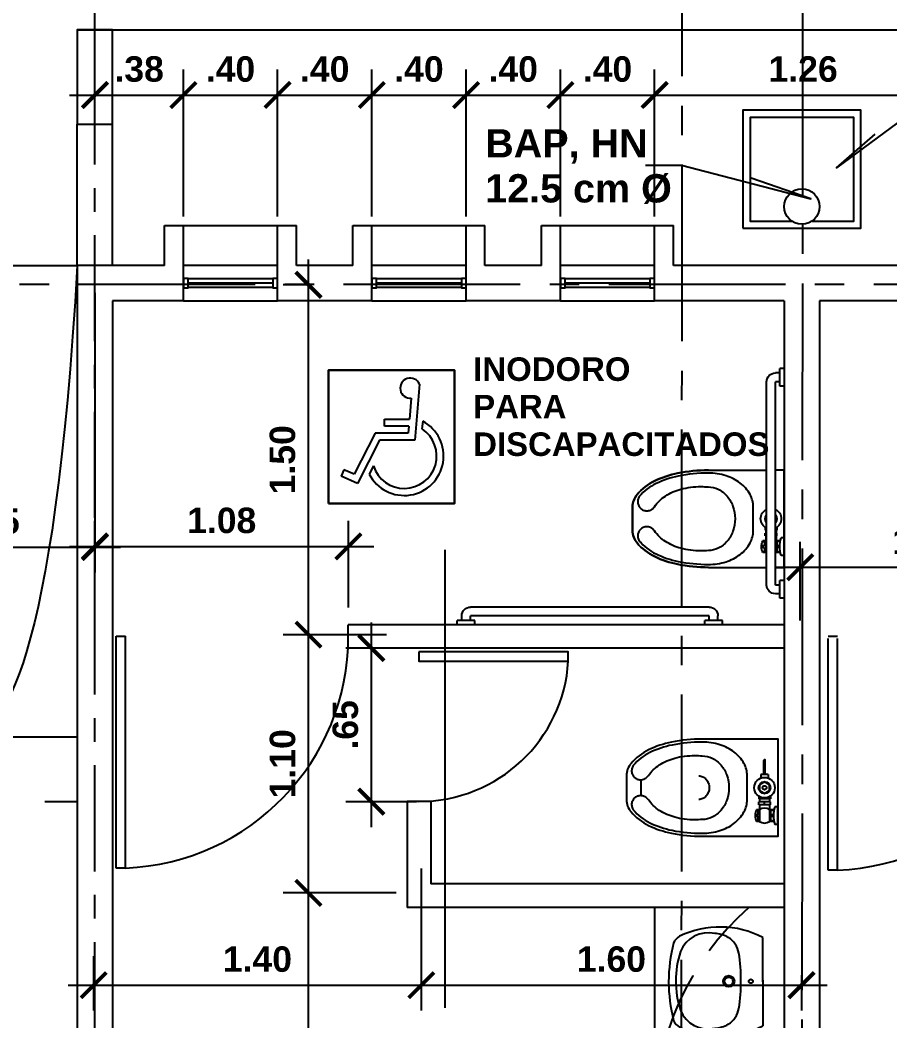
# Model space of a CAD drawing. Extents: x 504.5 to 598.6, y 648.3 to 688.4.
# Drawn here: x 516.429 to 520.121, y 677.953 to 682.202 of the extents above; entities that cross this region are included whole.
import ezdxf

# ---------------------------------------------------------------- set-up
doc = ezdxf.new("R2010")
doc.units = 0
doc.header["$MEASUREMENT"] = 0
doc.linetypes.add('CENTER2', pattern=[1.125, 0.75, -0.125, 0.125, -0.125])
doc.linetypes.add('HIDDEN', pattern=[0.375, 0.25, -0.125])
doc.layers.get('0').update_dxf_attribs({"linetype": 'CONTINUOUS'})
doc.layers.get('DEFPOINTS').update_dxf_attribs({"linetype": 'CONTINUOUS'})
for name, color, linetype in [('2', 1, 'CONTINUOUS'), ('6', 7, 'CONTINUOUS'), ('EJES', 6, 'CENTER2'), ('M-sanitarios', 1, 'CONTINUOUS'), ('METAL', 1, 'CONTINUOUS'), ('MUEBLES', 1, 'CONTINUOUS'), ('paredbaños', 5, 'CONTINUOUS'), ('paredes', 2, 'CONTINUOUS'), ('PROYECCIONES', 6, 'HIDDEN'), ('PUERTAS', 1, 'CONTINUOUS'), ('talud', 5, 'CONTINUOUS'), ('texturas', 6, 'CONTINUOUS'), ('ventanas', 1, 'CONTINUOUS')]:
    doc.layers.add(name, color=color, linetype=linetype)
doc.styles.add('ALR4', font='sanssb__.ttf')
doc.dimstyles.new('1-50', dxfattribs={"dimscale": 0.6, "dimtxt": 0.18, "dimasz": 0.18, "dimexe": 0.18, "dimexo": 0.0625, "dimgap": 0.09, "dimtad": 1, "dimzin": 4, "dimdsep": 46, "dimtxsty": 'Standard', "dimblk1": 'ARCHTICK', "dimblk2": 'ARCHTICK', "dimsah": 1, "dimcen": 0.09, "dimdle": 0.18, "dimclrd": 6, "dimclre": 6, "dimclrt": 1, "dimadec": 0, "dimazin": 0, "dimtfac": 1, "dimtofl": 0, "dimtmove": 0, "dimatfit": 3, "dimldrblk": 'ARCHTICK', "dimfxl": 1, "dimtolj": 1, "dimtzin": 4, "dimarcsym": 0})

# ---------------------------------------------------------------- blocks, each defined once
blk = doc.blocks.new('WC-F1-P')
blk.add_line((-1.35, -23.32), (1.35, -23.32))
for points in [[(-8.25, -12.88, 0.049648), (-7.73, -18.09, 0.06346), (-6.42, -21.98, 0.103485), (-4.1, -24.97, 0.178458), (-2, -25.75), (2, -25.75, 0.178458), (4.1, -24.97, 0.103485), (6.42, -21.98, 0.06346), (7.73, -18.09, 0.049648), (8.25, -12.88), (8.25, 0), (-8.25, 0)], [(3.78, -24.59, 0.103485), (5.97, -21.76, 0.06346), (7.24, -17.99, 0.049648), (7.75, -12.88, 0.075858), (7.29, -9.87, 0.086069), (6.07, -7.49, 0.105985), (4.11, -5.79, 0.126201), (2, -5.25), (-2, -5.25, 0.126201), (-4.11, -5.79, 0.105985), (-6.07, -7.49, 0.086069), (-7.29, -9.87, 0.075858), (-7.75, -12.88, 0.049648), (-7.24, -17.99, 0.06346), (-5.97, -21.76, 0.103485), (-3.78, -24.59, 0.097511), (-3.21, -24.83, 0.09808), (-2.6, -24.84, 0.098895), (-2.04, -24.61, 0.099479), (-1.61, -24.18, 0.099479), (-1.38, -23.62, 0.098895), (-1.38, -23.01, 0.09808), (-1.62, -22.45, 0.097511), (-2.05, -22.02, -0.102445), (-3.86, -20.17, -0.077884), (-5.02, -17.55, -0.065096), (-5.46, -14.15, -0.024284), (-5.4, -12.88, -0.115331), (-5.01, -11.19, -0.103946), (-3.82, -9.68, -0.091071), (-2.11, -8.71, -0.083675), (0, -8.35, -0.083675), (2.11, -8.71, -0.091071), (3.82, -9.68, -0.103946), (5.01, -11.19, -0.115331), (5.4, -12.88, -0.024284), (5.46, -14.15, -0.065096), (5.02, -17.55, -0.077884), (3.86, -20.17, -0.102445), (2.05, -22.02, 0.097511), (1.62, -22.45, 0.09808), (1.38, -23.01, 0.098895), (1.38, -23.62, 0.099479), (1.61, -24.18, 0.099479), (2.04, -24.61, 0.098895), (2.6, -24.84, 0.09808), (3.21, -24.83, 0.097511)]]:
    blk.add_lwpolyline(points, format="xyb", close=True)
blk.add_lwpolyline([(-2, -13.44, -0.111064), (-1.85, -12.78, -0.102841), (-1.41, -12.2, -0.093011), (-0.78, -11.83, -0.087082), (0, -11.69, -0.087082), (0.78, -11.83, -0.093011), (1.41, -12.2, -0.102841), (1.85, -12.78, -0.111064), (2, -13.44, -0.111064)], format="xyb")
blk.add_circle((0, -2.3), 1)
blk = doc.blocks.new('FVALV1-P')
for p, q in [((6.25, 2.25), (3.25, 2.25)), ((3.25, 2.25), (3.25, 1.75)), ((6.25, 2.25), (6.25, 1.75)), ((-2.38, 0.12), (-4.62, 0.12)), ((-2.26, 0.62), (-2.26, -0.62)), ((-2.26, 0.62), (-1.64, 0.62)), ((1.44, 0.99), (1.92, 0.99)), ((1.92, 0.99), (1.92, -0.99)), ((1.92, 0.87), (2.42, 0.87)), ((2.92, 0.99), (2.42, 0.99)), ((2.42, 0.99), (2.42, -0.99)), ((2.92, 0), (2.42, 0)), ((2.92, 0.99), (2.92, -0.99)), ((2.92, 0.87), (5.75, 0.87)), ((3.75, 1.61), (3.75, 0.87)), ((3.88, 1.58), (3.88, 1.12)), ((4, 0.99), (4.5, 0.99)), ((4.62, 1.5), (4.62, 1.12)), ((4.88, 1.5), (4.88, 1.12)), ((5, 0.99), (5.5, 0.99)), ((5.62, 1.58), (5.62, 1.12)), ((5.75, 1.61), (5.75, 0.87)), ((-2.38, -0.13), (-4.62, -0.13)), ((-2.26, -0.62), (-1.64, -0.62)), ((1.44, -0.99), (1.92, -0.99)), ((1.92, -0.87), (2.42, -0.87)), ((2.92, -0.99), (2.42, -0.99)), ((2.92, -0.87), (5.75, -0.87)), ((3.75, -0.87), (3.75, -1.37)), ((3.88, -1.24), (3.88, -1.43)), ((4, -1.12), (4.5, -1.12)), ((4.62, -1.24), (4.62, -1.61)), ((4.88, -1.24), (4.88, -1.61)), ((5, -1.12), (5.5, -1.12)), ((5.62, -1.24), (5.62, -1.43)), ((5.75, -0.87), (5.75, -1.37))]:
    blk.add_line(p, q)
blk.add_lwpolyline([(1, 0), (0.5, 0.87), (-0.5, 0.87), (-1, 0), (-0.5, -0.87), (0.5, -0.87)], close=True)
for radius in [1.75, 1, 0.342]:
    blk.add_circle((0, 0), radius)
for centre, radius, start, end in [((4.75, 6.13), 4.63, 251.0754, 288.9246), ((-4.62, 0), 0.125, 90, 270), ((-2.38, 0.25), 0.125, 270, 360), ((5.12, 0), 1.63, 147.7958, 212.2042), ((4, 1.12), 0.125, 180, 270), ((4.5, 1.12), 0.125, 270, 360), ((5, 1.12), 0.125, 180, 270), ((5.5, 1.12), 0.125, 270, 360), ((4.38, 0), 1.62, 327.7952, 32.2048), ((-2.38, -0.25), 0.125, 0, 90), ((4.75, 0.51), 2.12, 241.9275, 298.0725), ((4, -1.24), 0.125, 90, 180), ((4.5, -1.24), 0.125, 0, 90), ((5, -1.24), 0.125, 90, 180), ((5.5, -1.24), 0.125, 0, 90)]:
    blk.add_arc(centre, radius, start, end)
blk = doc.blocks.new('fluxometro')
at = {"xscale": 0.02499999999997726, "yscale": 0.02499999999997726, "zscale": 0.02499999999997726, "rotation": 180}
for name, p in [('WC-F1-P', (0, 0)), ('FVALV1-P', (0, 0.0576))]:
    blk.add_blockref(name, p, dxfattribs=at)
blk = doc.blocks.new('inod-minusv.')
at = {"layer": 'M-sanitarios'}
for p, q in [((0.0937, 1.3687), (0.075, 1.3687)), ((0.0937, 1.3125), (0.0937, 1.3875)), ((0.1125, 1.3875), (0.0937, 1.3875)), ((0.0375, 0.3187), (0.0375, 1.3312)), ((0.0937, 1.3312), (0.075, 1.3312)), ((0.075, 0.3187), (0.075, 1.3312)), ((0.1125, 1.3125), (0.0937, 1.3125)), ((0.0937, 0.3187), (0.075, 0.3187)), ((0.1125, 0.3375), (0.0937, 0.3375)), ((0.0937, 0.2625), (0.0937, 0.3375)), ((0.0937, 0.2812), (0.075, 0.2812)), ((0.1125, 0.2625), (0.0937, 0.2625)), ((-0.2438, 0.0779), (-0.2438, 0.0904)), ((-0.2406, 0.0873), (-0.2406, 0.0919)), ((-0.2219, 0.0873), (-0.2219, 0.0966)), ((-0.2156, 0.0873), (-0.2156, 0.0966)), ((-0.1969, 0.0873), (-0.1969, 0.0919)), ((-0.1938, 0.0779), (-0.1938, 0.0904)), ((-0.0563, 0.075), (-0.9188, 0.075)), ((-0.3014, 0.081), (-0.2895, 0.081)), ((-0.2895, 0.075), (-0.2895, 0.081)), ((-0.2895, 0.0779), (-0.277, 0.0779)), ((-0.2645, 0.081), (-0.277, 0.081)), ((-0.277, 0.075), (-0.277, 0.081)), ((-0.2645, 0.075), (-0.2645, 0.081)), ((-0.2645, 0.0779), (-0.1938, 0.0779)), ((-0.2375, 0.0842), (-0.225, 0.0842)), ((-0.2125, 0.0842), (-0.2, 0.0842)), ((-0.9, 0.0187), (-0.975, 0.0187)), ((-0.975, 0), (-0.975, 0.0187)), ((-0.9563, 0.0187), (-0.9563, 0.0375)), ((-0.9188, 0.0187), (-0.9188, 0.0375)), ((-0.0563, 0.0375), (-0.9188, 0.0375)), ((-0.9, 0), (-0.9, 0.0187)), ((-0.3014, 0.0315), (-0.2895, 0.0315)), ((-0.2895, 0.0315), (-0.2895, 0.0375)), ((-0.2895, 0.0346), (-0.277, 0.0346)), ((-0.277, 0.0315), (-0.277, 0.0375)), ((-0.2645, 0.0315), (-0.277, 0.0315)), ((-0.2645, 0.0315), (-0.2645, 0.0375)), ((-0.2645, 0.0346), (-0.1938, 0.0346)), ((-0.2563, 0), (-0.2563, 0.0125)), ((-0.2438, 0.016), (-0.2438, 0.0346)), ((-0.2406, 0.0167), (-0.2406, 0.0283)), ((-0.2375, 0.0315), (-0.225, 0.0315)), ((-0.2219, 0.0187), (-0.2219, 0.0283)), ((-0.2156, 0.0187), (-0.2156, 0.0283)), ((-0.2125, 0.0315), (-0.2, 0.0315)), ((-0.1969, 0.0167), (-0.1969, 0.0283)), ((-0.1938, 0.016), (-0.1938, 0.0346)), ((-0.1813, 0), (-0.1813, 0.0125)), ((-0.075, 0), (-0.075, 0.0187)), ((0, 0.0187), (-0.075, 0.0187)), ((-0.0563, 0.0187), (-0.0563, 0.0375)), ((-0.0188, 0.0187), (-0.0188, 0.0375)), ((0, 0), (0, 0.0187)), ((-0.1813, 0), (-0.2563, 0))]:
    blk.add_line(p, q, dxfattribs=at)
for points in [[(-0.1313, 0.3219, 0.049648), (-0.1442, 0.4522, 0.06346), (-0.177, 0.5495, 0.103485), (-0.2349, 0.6244, 0.178458), (-0.2875, 0.6437), (-0.3875, 0.6437, 0.178458), (-0.4401, 0.6244, 0.103485), (-0.498, 0.5495, 0.06346), (-0.5308, 0.4522, 0.049648), (-0.5438, 0.3219), (-0.5438, 0.075)], [(-0.5438, 0.3219, -0.049648), (-0.5308, 0.4522, -0.06346), (-0.498, 0.5495, -0.103485), (-0.4401, 0.6244, -0.178458), (-0.3875, 0.6437), (-0.2875, 0.6437, -0.178458), (-0.2349, 0.6244, -0.103485), (-0.177, 0.5495, -0.06346), (-0.1442, 0.4522, -0.049648), (-0.1313, 0.3219), (-0.1313, 0.075)], [(-0.1313, 0.0375), (-0.1313, 0), (-0.5438, 0), (-0.5438, 0.0375, -0.049648)]]:
    blk.add_lwpolyline(points, format="xyb", dxfattribs=at)
blk.add_lwpolyline([(-0.243, 0.6149, -0.103485), (-0.1883, 0.544, -0.06346), (-0.1565, 0.4498, -0.049648), (-0.1438, 0.3219, -0.075858), (-0.1552, 0.2468, -0.086069), (-0.1859, 0.1871, -0.105985), (-0.2347, 0.1449, -0.126201), (-0.2875, 0.1313), (-0.3875, 0.1313, -0.126201), (-0.4403, 0.1449, -0.105985), (-0.4891, 0.1871, -0.086069), (-0.5198, 0.2468, -0.075858), (-0.5313, 0.3219, -0.049648), (-0.5185, 0.4498, -0.06346), (-0.4867, 0.544, -0.103485), (-0.432, 0.6149, -0.097511), (-0.4178, 0.6208, -0.09808), (-0.4026, 0.6209, -0.098895), (-0.3885, 0.6152, -0.099479), (-0.3778, 0.6045, -0.099479), (-0.372, 0.5906, -0.098895), (-0.372, 0.5754, -0.09808), (-0.3779, 0.5613, -0.097511), (-0.3887, 0.5505, 0.102445), (-0.4341, 0.5042, 0.077884), (-0.463, 0.4387, 0.065096), (-0.4741, 0.3539, 0.024284), (-0.4725, 0.3219, 0.115331), (-0.4626, 0.2796, 0.103946), (-0.433, 0.2419, 0.091071), (-0.3902, 0.2177, 0.083675), (-0.3375, 0.2088, 0.083675), (-0.2848, 0.2177, 0.091071), (-0.242, 0.2419, 0.103946), (-0.2124, 0.2796, 0.115331), (-0.2025, 0.3219, 0.024284), (-0.2009, 0.3539, 0.065096), (-0.212, 0.4387, 0.077884), (-0.2409, 0.5042, 0.102445), (-0.2863, 0.5505, -0.097511), (-0.2971, 0.5613, -0.09808), (-0.303, 0.5754, -0.098895), (-0.303, 0.5906, -0.099479), (-0.2972, 0.6045, -0.099479), (-0.2865, 0.6152, -0.098895), (-0.2724, 0.6209, -0.09808), (-0.2572, 0.6208, -0.097511)], format="xyb", close=True, dxfattribs=at)
for points in [[(-0.3517, 0.075), (-0.35, 0.0779), (-0.325, 0.0779), (-0.3233, 0.075)], [(-0.3233, 0.0375), (-0.325, 0.0346), (-0.35, 0.0346), (-0.3517, 0.0375)]]:
    blk.add_lwpolyline(points, dxfattribs=at)
for centre, radius, start, end in [((0.075, 1.3312), 0.0375, 90, 180), ((0.075, 0.3187), 0.0375, 180, 270), ((-0.3375, 0.0562), 0.0437, 25.3769, 154.6231), ((-0.2188, 0.0435), 0.0531, 61.9275, 118.0725), ((-0.2375, 0.0873), 0.00312, 180, 270), ((-0.225, 0.0873), 0.00312, 270, 0), ((-0.2125, 0.0873), 0.00312, 180, 270), ((-0.2, 0.0873), 0.00313, 270, 360), ((-0.9188, 0.0375), 0.0375, 90, 180), ((-0.3375, 0.0562), 0.025, 48.5904, 131.4096), ((-0.2094, 0.0562), 0.0406, 147.7958, 152.5136), ((-0.2281, 0.0562), 0.0406, 27.4869, 32.2048), ((-0.0563, 0.0375), 0.0375, 0, 90), ((-0.3375, 0.0562), 0.0438, 205.3769, 334.6231), ((-0.3375, 0.0562), 0.025, 228.5904, 311.4096), ((-0.2188, -0.0969), 0.1156, 71.0754, 108.9246), ((-0.2094, 0.0562), 0.0406, 207.4864, 212.2042), ((-0.2375, 0.0283), 0.00313, 90, 180), ((-0.225, 0.0283), 0.00313, 0, 90), ((-0.2125, 0.0283), 0.00312, 90, 180), ((-0.2, 0.0283), 0.00312, 360, 90), ((-0.2281, 0.0562), 0.0406, 327.7952, 332.5131)]:
    blk.add_arc(centre, radius, start, end, dxfattribs=at)
blk = doc.blocks.new('LAVATORIO_11')
at = {"color": 0, "linetype": 'ByBlock'}
for p, q in [((0.0104, 0), (-0.2699, 0.0002)), ((0, 0), (0.2907, 0.0003))]:
    blk.add_line(p, q, dxfattribs=at)
for centre, radius in [((0.0077, -0.0766), 0.0128), ((0.0076, -0.2166), 0.0358), ((0.0076, -0.2166), 0.0267)]:
    blk.add_circle(centre, radius, dxfattribs=at)
for centre, radius, start, end in [((0.2566, -0.2716), 0.5925, 152.69541, 205.55832), ((-0.2358, -0.2716), 0.5925, 334.44168, 27.3056), ((-0.1464, -0.2968), 0.1461, 99.46756, 147.81044), ((-0.0228, -0.9918), 0.8521, 87.95286, 99.98316), ((0.0332, -0.9918), 0.8521, 80.01684, 92.04714), ((0.1569, -0.2968), 0.1461, 32.18956, 80.53244), ((-0.0543, -0.3293), 0.2423, 152.90997, 174.33419), ((0.0648, -0.3293), 0.2423, 5.66581, 27.09003), ((-0.1083, -0.345), 0.1914, 168.04129, 247.66527), ((0.1187, -0.345), 0.1914, 292.33473, 11.95871), ((-0.2063, -0.4896), 0.0809, 207.71381, 249.54053), ((0.0104, 0.3673), 0.9643, 255.28146, 284.71854), ((0.0052, 0.037), 0.5892, 251.57783, 288.42217), ((0.2272, -0.4896), 0.0809, 290.45947, 332.28619)]:
    blk.add_arc(centre, radius, start, end, dxfattribs=at)
blk = doc.blocks.new('_ARCHTICK')
at = {"color": 0, "linetype": 'ByBlock', "const_width": 0.15}
blk.add_lwpolyline([(-0.5, -0.5), (0.5, 0.5)], dxfattribs=at)
blk = doc.blocks.new('*D76')
at = {"color": 6, "linetype": 'ByBlock', "transparency": 16777216}
for p, q in [((516.7472, 682.1974), (516.7472, 682.8163)), ((519.7513, 682.1974), (519.7513, 682.8163)), ((516.6392, 682.7083), (519.8593, 682.7083))]:
    blk.add_line(p, q, dxfattribs=at)
at = {"layer": 'DEFPOINTS', "color": 0, "linetype": 'ByBlock', "transparency": 16777216}
for p in [(519.7513, 682.7083), (516.7472, 682.1599), (519.7513, 682.1599)]:
    blk.add_point(p, dxfattribs=at)
at = {"color": 6, "linetype": 'ByBlock', "transparency": 16777216, "xscale": 0.108, "yscale": 0.108, "zscale": 0.108, "rotation": 180}
blk.add_blockref('_ARCHTICK', (516.7472, 682.7083), dxfattribs=at)
at = {"color": 6, "linetype": 'ByBlock', "transparency": 16777216, "xscale": 0.108, "yscale": 0.108, "zscale": 0.108}
blk.add_blockref('_ARCHTICK', (519.7513, 682.7083), dxfattribs=at)
at = {"color": 1, "linetype": 'ByBlock', "transparency": 16777216, "insert": (518.2493, 682.8181), "char_height": 0.108, "attachment_point": 5, "style": 'ALR4'}
blk.add_mtext('\\A1;3.00', dxfattribs=at)
blk = doc.blocks.new('*D77')
at = {"color": 6, "linetype": 'ByBlock', "transparency": 16777216}
for p, q in [((522.7577, 682.1974), (522.7577, 682.8163)), ((519.6433, 682.7083), (522.8657, 682.7083))]:
    blk.add_line(p, q, dxfattribs=at)
at = {"layer": 'DEFPOINTS', "color": 0, "linetype": 'ByBlock', "transparency": 16777216}
for p in [(522.7577, 682.7083), (519.7513, 682.1599), (522.7577, 682.1599)]:
    blk.add_point(p, dxfattribs=at)
at = {"color": 6, "linetype": 'ByBlock', "transparency": 16777216, "xscale": 0.108, "yscale": 0.108, "zscale": 0.108, "rotation": 180}
blk.add_blockref('_ARCHTICK', (519.7513, 682.7083), dxfattribs=at)
at = {"color": 6, "linetype": 'ByBlock', "transparency": 16777216, "xscale": 0.108, "yscale": 0.108, "zscale": 0.108}
blk.add_blockref('_ARCHTICK', (522.7577, 682.7083), dxfattribs=at)
at = {"color": 1, "linetype": 'ByBlock', "transparency": 16777216, "insert": (521.2545, 682.8181), "char_height": 0.108, "attachment_point": 5, "style": 'ALR4'}
blk.add_mtext('\\A1;3.00', dxfattribs=at)
blk = doc.blocks.new('*D78')
at = {"color": 6, "linetype": 'ByBlock', "transparency": 16777216}
for p, q in [((516.7472, 681.7974), (516.7472, 681.9915)), ((517.1222, 681.3674), (517.1222, 681.9915)), ((516.6392, 681.8835), (517.2302, 681.8835))]:
    blk.add_line(p, q, dxfattribs=at)
at = {"layer": 'DEFPOINTS', "color": 0, "linetype": 'ByBlock', "transparency": 16777216}
for p in [(517.1222, 681.8835), (516.7472, 681.7599), (517.1222, 681.3299)]:
    blk.add_point(p, dxfattribs=at)
at = {"color": 6, "linetype": 'ByBlock', "transparency": 16777216, "xscale": 0.108, "yscale": 0.108, "zscale": 0.108, "rotation": 180}
blk.add_blockref('_ARCHTICK', (516.7472, 681.8835), dxfattribs=at)
at = {"color": 6, "linetype": 'ByBlock', "transparency": 16777216, "xscale": 0.108, "yscale": 0.108, "zscale": 0.108}
blk.add_blockref('_ARCHTICK', (517.1222, 681.8835), dxfattribs=at)
at = {"color": 1, "linetype": 'ByBlock', "transparency": 16777216, "insert": (516.9347, 681.9933), "char_height": 0.108, "attachment_point": 5, "style": 'ALR4'}
blk.add_mtext('\\A1;.38', dxfattribs=at)
blk = doc.blocks.new('*D79')
at = {"color": 6, "linetype": 'ByBlock', "transparency": 16777216}
for p, q in [((517.5222, 681.3674), (517.5222, 681.9915)), ((517.0142, 681.8835), (517.6302, 681.8835))]:
    blk.add_line(p, q, dxfattribs=at)
at = {"layer": 'DEFPOINTS', "color": 0, "linetype": 'ByBlock', "transparency": 16777216}
for p in [(517.5222, 681.8835), (517.1222, 681.3299), (517.5222, 681.3299)]:
    blk.add_point(p, dxfattribs=at)
at = {"color": 6, "linetype": 'ByBlock', "transparency": 16777216, "xscale": 0.108, "yscale": 0.108, "zscale": 0.108, "rotation": 180}
blk.add_blockref('_ARCHTICK', (517.1222, 681.8835), dxfattribs=at)
at = {"color": 6, "linetype": 'ByBlock', "transparency": 16777216, "xscale": 0.108, "yscale": 0.108, "zscale": 0.108}
blk.add_blockref('_ARCHTICK', (517.5222, 681.8835), dxfattribs=at)
at = {"color": 1, "linetype": 'ByBlock', "transparency": 16777216, "insert": (517.3222, 681.9932), "char_height": 0.108, "attachment_point": 5, "style": 'ALR4'}
blk.add_mtext('\\A1;.40', dxfattribs=at)
blk = doc.blocks.new('*D80')
at = {"color": 6, "linetype": 'ByBlock', "transparency": 16777216}
for p, q in [((517.9222, 681.3674), (517.9222, 681.9915)), ((517.4142, 681.8835), (518.0302, 681.8835))]:
    blk.add_line(p, q, dxfattribs=at)
at = {"layer": 'DEFPOINTS', "color": 0, "linetype": 'ByBlock', "transparency": 16777216}
for p in [(517.9222, 681.8835), (517.5222, 681.3299), (517.9222, 681.3299)]:
    blk.add_point(p, dxfattribs=at)
at = {"color": 6, "linetype": 'ByBlock', "transparency": 16777216, "xscale": 0.108, "yscale": 0.108, "zscale": 0.108, "rotation": 180}
blk.add_blockref('_ARCHTICK', (517.5222, 681.8835), dxfattribs=at)
at = {"color": 6, "linetype": 'ByBlock', "transparency": 16777216, "xscale": 0.108, "yscale": 0.108, "zscale": 0.108}
blk.add_blockref('_ARCHTICK', (517.9222, 681.8835), dxfattribs=at)
at = {"color": 1, "linetype": 'ByBlock', "transparency": 16777216, "insert": (517.7222, 681.9932), "char_height": 0.108, "attachment_point": 5, "style": 'ALR4'}
blk.add_mtext('\\A1;.40', dxfattribs=at)
blk = doc.blocks.new('*D81')
at = {"color": 6, "linetype": 'ByBlock', "transparency": 16777216}
for p, q in [((518.3222, 681.3674), (518.3222, 681.9915)), ((517.8142, 681.8835), (518.4302, 681.8835))]:
    blk.add_line(p, q, dxfattribs=at)
at = {"layer": 'DEFPOINTS', "color": 0, "linetype": 'ByBlock', "transparency": 16777216}
for p in [(518.3222, 681.8835), (517.9222, 681.3299), (518.3222, 681.3299)]:
    blk.add_point(p, dxfattribs=at)
at = {"color": 6, "linetype": 'ByBlock', "transparency": 16777216, "xscale": 0.108, "yscale": 0.108, "zscale": 0.108, "rotation": 180}
blk.add_blockref('_ARCHTICK', (517.9222, 681.8835), dxfattribs=at)
at = {"color": 6, "linetype": 'ByBlock', "transparency": 16777216, "xscale": 0.108, "yscale": 0.108, "zscale": 0.108}
blk.add_blockref('_ARCHTICK', (518.3222, 681.8835), dxfattribs=at)
at = {"color": 1, "linetype": 'ByBlock', "transparency": 16777216, "insert": (518.1222, 681.9932), "char_height": 0.108, "attachment_point": 5, "style": 'ALR4'}
blk.add_mtext('\\A1;.40', dxfattribs=at)
blk = doc.blocks.new('*D82')
at = {"color": 6, "linetype": 'ByBlock', "transparency": 16777216}
for p, q in [((518.7222, 681.3674), (518.7222, 681.9915)), ((518.2142, 681.8835), (518.8302, 681.8835))]:
    blk.add_line(p, q, dxfattribs=at)
at = {"layer": 'DEFPOINTS', "color": 0, "linetype": 'ByBlock', "transparency": 16777216}
for p in [(518.7222, 681.8835), (518.3222, 681.3299), (518.7222, 681.3299)]:
    blk.add_point(p, dxfattribs=at)
at = {"color": 6, "linetype": 'ByBlock', "transparency": 16777216, "xscale": 0.108, "yscale": 0.108, "zscale": 0.108, "rotation": 180}
blk.add_blockref('_ARCHTICK', (518.3222, 681.8835), dxfattribs=at)
at = {"color": 6, "linetype": 'ByBlock', "transparency": 16777216, "xscale": 0.108, "yscale": 0.108, "zscale": 0.108}
blk.add_blockref('_ARCHTICK', (518.7222, 681.8835), dxfattribs=at)
at = {"color": 1, "linetype": 'ByBlock', "transparency": 16777216, "insert": (518.5222, 681.9932), "char_height": 0.108, "attachment_point": 5, "style": 'ALR4'}
blk.add_mtext('\\A1;.40', dxfattribs=at)
blk = doc.blocks.new('*D83')
at = {"color": 6, "linetype": 'ByBlock', "transparency": 16777216}
for p, q in [((519.1222, 681.3674), (519.1222, 681.9915)), ((518.6142, 681.8835), (519.2302, 681.8835))]:
    blk.add_line(p, q, dxfattribs=at)
at = {"layer": 'DEFPOINTS', "color": 0, "linetype": 'ByBlock', "transparency": 16777216}
for p in [(519.1222, 681.8835), (518.7222, 681.3299), (519.1222, 681.3299)]:
    blk.add_point(p, dxfattribs=at)
at = {"color": 6, "linetype": 'ByBlock', "transparency": 16777216, "xscale": 0.108, "yscale": 0.108, "zscale": 0.108, "rotation": 180}
blk.add_blockref('_ARCHTICK', (518.7222, 681.8835), dxfattribs=at)
at = {"color": 6, "linetype": 'ByBlock', "transparency": 16777216, "xscale": 0.108, "yscale": 0.108, "zscale": 0.108}
blk.add_blockref('_ARCHTICK', (519.1222, 681.8835), dxfattribs=at)
at = {"color": 1, "linetype": 'ByBlock', "transparency": 16777216, "insert": (518.9222, 681.9932), "char_height": 0.108, "attachment_point": 5, "style": 'ALR4'}
blk.add_mtext('\\A1;.40', dxfattribs=at)
blk = doc.blocks.new('*D84')
at = {"color": 6, "linetype": 'ByBlock', "transparency": 16777216}
for p, q in [((520.3827, 681.3674), (520.3827, 681.9915)), ((519.0142, 681.8835), (520.4907, 681.8835))]:
    blk.add_line(p, q, dxfattribs=at)
at = {"layer": 'DEFPOINTS', "color": 0, "linetype": 'ByBlock', "transparency": 16777216}
for p in [(520.3827, 681.8835), (519.1222, 681.3299), (520.3827, 681.3299)]:
    blk.add_point(p, dxfattribs=at)
at = {"color": 6, "linetype": 'ByBlock', "transparency": 16777216, "xscale": 0.108, "yscale": 0.108, "zscale": 0.108, "rotation": 180}
blk.add_blockref('_ARCHTICK', (519.1222, 681.8835), dxfattribs=at)
at = {"color": 6, "linetype": 'ByBlock', "transparency": 16777216, "xscale": 0.108, "yscale": 0.108, "zscale": 0.108}
blk.add_blockref('_ARCHTICK', (520.3827, 681.8835), dxfattribs=at)
at = {"color": 1, "linetype": 'ByBlock', "transparency": 16777216, "insert": (519.7525, 681.9933), "char_height": 0.108, "attachment_point": 5, "style": 'ALR4'}
blk.add_mtext('\\A1;1.26', dxfattribs=at)
blk = doc.blocks.new('*D92')
at = {"color": 6, "linetype": 'ByBlock', "transparency": 16777216}
for p, q in [((517.6533, 676.4769), (517.6533, 678.6048)), ((518.0256, 678.4968), (517.5453, 678.4968)), ((518.0256, 676.5849), (517.5453, 676.5849))]:
    blk.add_line(p, q, dxfattribs=at)
at = {"layer": 'DEFPOINTS', "color": 0, "linetype": 'ByBlock', "transparency": 16777216}
for p in [(517.6533, 678.4968), (518.0631, 678.4968), (518.0631, 676.5849)]:
    blk.add_point(p, dxfattribs=at)
at = {"color": 6, "linetype": 'ByBlock', "transparency": 16777216, "xscale": 0.108, "yscale": 0.108, "zscale": 0.108}
for p, rotation in [((517.6533, 678.4968), 90), ((517.6533, 676.5849), 270)]:
    blk.add_blockref('_ARCHTICK', p, dxfattribs=dict(at, rotation=rotation))
at = {"color": 1, "linetype": 'ByBlock', "transparency": 16777216, "insert": (517.5436, 677.5409), "char_height": 0.108, "attachment_point": 5, "rotation": 90, "style": 'ALR4'}
blk.add_mtext('\\A1;1.90', dxfattribs=at)
blk = doc.blocks.new('*D93')
at = {"color": 6, "linetype": 'ByBlock', "transparency": 16777216}
for p, q in [((517.6533, 678.3888), (517.6533, 679.7008)), ((517.9846, 679.5928), (517.5453, 679.5928))]:
    blk.add_line(p, q, dxfattribs=at)
at = {"layer": 'DEFPOINTS', "color": 0, "linetype": 'ByBlock', "transparency": 16777216}
for p in [(517.6533, 679.5928), (518.0221, 679.5928), (518.0631, 678.4968)]:
    blk.add_point(p, dxfattribs=at)
at = {"color": 6, "linetype": 'ByBlock', "transparency": 16777216, "xscale": 0.108, "yscale": 0.108, "zscale": 0.108}
for p, rotation in [((517.6533, 679.5928), 90), ((517.6533, 678.4968), 270)]:
    blk.add_blockref('_ARCHTICK', p, dxfattribs=dict(at, rotation=rotation))
at = {"color": 1, "linetype": 'ByBlock', "transparency": 16777216, "insert": (517.5436, 679.0448), "char_height": 0.108, "attachment_point": 5, "rotation": 90, "style": 'ALR4'}
blk.add_mtext('\\A1;1.10', dxfattribs=at)
blk = doc.blocks.new('*D94')
at = {"color": 6, "linetype": 'ByBlock', "transparency": 16777216}
for p, q in [((517.6533, 679.4848), (517.6533, 681.1859)), ((517.6431, 681.0779), (517.5453, 681.0779))]:
    blk.add_line(p, q, dxfattribs=at)
at = {"layer": 'DEFPOINTS', "color": 0, "linetype": 'ByBlock', "transparency": 16777216}
for p in [(517.6533, 681.0779), (517.6806, 681.0779), (518.0221, 679.5928)]:
    blk.add_point(p, dxfattribs=at)
at = {"color": 6, "linetype": 'ByBlock', "transparency": 16777216, "xscale": 0.108, "yscale": 0.108, "zscale": 0.108}
for p, rotation in [((517.6533, 681.0779), 90), ((517.6533, 679.5928), 270)]:
    blk.add_blockref('_ARCHTICK', p, dxfattribs=dict(at, rotation=rotation))
at = {"color": 1, "linetype": 'ByBlock', "transparency": 16777216, "insert": (517.5434, 680.3353), "char_height": 0.108, "attachment_point": 5, "rotation": 90, "style": 'ALR4'}
blk.add_mtext('\\A1;1.50', dxfattribs=at)
blk = doc.blocks.new('*D95')
at = {"color": 6, "linetype": 'ByBlock', "transparency": 16777216}
for p, q in [((518.132, 678.5999), (518.132, 677.9973)), ((516.7413, 678.228), (516.7413, 677.9973)), ((516.6333, 678.1053), (518.24, 678.1053))]:
    blk.add_line(p, q, dxfattribs=at)
at = {"layer": 'DEFPOINTS', "color": 0, "linetype": 'ByBlock', "transparency": 16777216}
for p in [(518.132, 678.6374), (516.7413, 678.2655), (518.132, 678.1053)]:
    blk.add_point(p, dxfattribs=at)
at = {"color": 6, "linetype": 'ByBlock', "transparency": 16777216, "xscale": 0.108, "yscale": 0.108, "zscale": 0.108, "rotation": 180}
blk.add_blockref('_ARCHTICK', (516.7413, 678.1053), dxfattribs=at)
at = {"color": 6, "linetype": 'ByBlock', "transparency": 16777216, "xscale": 0.108, "yscale": 0.108, "zscale": 0.108}
blk.add_blockref('_ARCHTICK', (518.132, 678.1053), dxfattribs=at)
at = {"color": 1, "linetype": 'ByBlock', "transparency": 16777216, "insert": (517.4366, 678.215), "char_height": 0.108, "attachment_point": 5, "style": 'ALR4'}
blk.add_mtext('\\A1;1.40', dxfattribs=at)
blk = doc.blocks.new('*D96')
at = {"color": 6, "linetype": 'ByBlock', "transparency": 16777216}
for p, q in [((519.7459, 678.1479), (519.7459, 677.9973)), ((518.024, 678.1053), (519.8539, 678.1053))]:
    blk.add_line(p, q, dxfattribs=at)
at = {"layer": 'DEFPOINTS', "color": 0, "linetype": 'ByBlock', "transparency": 16777216}
for p in [(518.132, 678.6374), (519.7459, 678.1854), (519.7459, 678.1053)]:
    blk.add_point(p, dxfattribs=at)
at = {"color": 6, "linetype": 'ByBlock', "transparency": 16777216, "xscale": 0.108, "yscale": 0.108, "zscale": 0.108, "rotation": 180}
blk.add_blockref('_ARCHTICK', (518.132, 678.1053), dxfattribs=at)
at = {"color": 6, "linetype": 'ByBlock', "transparency": 16777216, "xscale": 0.108, "yscale": 0.108, "zscale": 0.108}
blk.add_blockref('_ARCHTICK', (519.7459, 678.1053), dxfattribs=at)
at = {"color": 1, "linetype": 'ByBlock', "transparency": 16777216, "insert": (518.9389, 678.2151), "char_height": 0.108, "attachment_point": 5, "style": 'ALR4'}
blk.add_mtext('\\A1;1.60', dxfattribs=at)
blk = doc.blocks.new('*D97')
at = {"color": 6, "linetype": 'ByBlock', "transparency": 16777216}
for p, q in [((516.747, 679.6531), (516.747, 679.9868)), ((517.8229, 679.6188), (517.8229, 679.9868)), ((516.639, 679.8788), (517.9309, 679.8788))]:
    blk.add_line(p, q, dxfattribs=at)
at = {"layer": 'DEFPOINTS', "color": 0, "linetype": 'ByBlock', "transparency": 16777216}
for p in [(517.8229, 679.8788), (516.747, 679.6156), (517.8229, 679.5813)]:
    blk.add_point(p, dxfattribs=at)
at = {"color": 6, "linetype": 'ByBlock', "transparency": 16777216, "xscale": 0.108, "yscale": 0.108, "zscale": 0.108, "rotation": 180}
blk.add_blockref('_ARCHTICK', (516.747, 679.8788), dxfattribs=at)
at = {"color": 6, "linetype": 'ByBlock', "transparency": 16777216, "xscale": 0.108, "yscale": 0.108, "zscale": 0.108}
blk.add_blockref('_ARCHTICK', (517.8229, 679.8788), dxfattribs=at)
at = {"color": 1, "linetype": 'ByBlock', "transparency": 16777216, "insert": (517.285, 679.9885), "char_height": 0.108, "attachment_point": 5, "style": 'ALR4'}
blk.add_mtext('\\A1;1.08', dxfattribs=at)
blk = doc.blocks.new('*D99')
at = {"color": 6, "linetype": 'ByBlock', "transparency": 16777216}
for p, q in [((517.9201, 678.7759), (517.9201, 679.6441)), ((518.1172, 679.5361), (517.8121, 679.5361)), ((518.1115, 678.8839), (517.8121, 678.8839))]:
    blk.add_line(p, q, dxfattribs=at)
at = {"layer": 'DEFPOINTS', "color": 0, "linetype": 'ByBlock', "transparency": 16777216}
for p in [(517.9201, 679.5361), (518.1547, 679.5361), (518.149, 678.8839)]:
    blk.add_point(p, dxfattribs=at)
at = {"color": 6, "linetype": 'ByBlock', "transparency": 16777216, "xscale": 0.108, "yscale": 0.108, "zscale": 0.108}
for p, rotation in [((517.9201, 679.5361), 90), ((517.9201, 678.8839), 270)]:
    blk.add_blockref('_ARCHTICK', p, dxfattribs=dict(at, rotation=rotation))
at = {"color": 1, "linetype": 'ByBlock', "transparency": 16777216, "insert": (517.8102, 679.21), "char_height": 0.108, "attachment_point": 5, "rotation": 90, "style": 'ALR4'}
blk.add_mtext('\\A1;.65', dxfattribs=at)
blk = doc.blocks.new('*D104')
at = {"color": 6, "linetype": 'ByBlock', "transparency": 16777216}
for p, q in [((516.747, 679.6531), (516.747, 679.9868)), ((517.8229, 679.6188), (517.8229, 679.9868)), ((516.639, 679.8788), (517.9309, 679.8788))]:
    blk.add_line(p, q, dxfattribs=at)
at = {"layer": 'DEFPOINTS', "color": 0, "linetype": 'ByBlock', "transparency": 16777216}
for p in [(517.8229, 679.8788), (516.747, 679.6156), (517.8229, 679.5813)]:
    blk.add_point(p, dxfattribs=at)
at = {"color": 6, "linetype": 'ByBlock', "transparency": 16777216, "xscale": 0.108, "yscale": 0.108, "zscale": 0.108, "rotation": 180}
blk.add_blockref('_ARCHTICK', (516.747, 679.8788), dxfattribs=at)
at = {"color": 6, "linetype": 'ByBlock', "transparency": 16777216, "xscale": 0.108, "yscale": 0.108, "zscale": 0.108}
blk.add_blockref('_ARCHTICK', (517.8229, 679.8788), dxfattribs=at)
at = {"color": 1, "linetype": 'ByBlock', "transparency": 16777216, "insert": (517.285, 679.9885), "char_height": 0.108, "attachment_point": 5, "style": 'ALR4'}
blk.add_mtext('\\A1;1.08', dxfattribs=at)
blk = doc.blocks.new('*D220')
at = {"color": 6, "linetype": 'ByBlock', "transparency": 16777216}
for p, q in [((516.7472, 681.0435), (516.7472, 679.8562)), ((515.8987, 678.7253), (515.8987, 680.0722)), ((515.7907, 679.9642), (516.8552, 679.9642))]:
    blk.add_line(p, q, dxfattribs=at)
at = {"layer": 'DEFPOINTS', "color": 0, "linetype": 'ByBlock', "transparency": 16777216}
for p in [(516.7472, 681.081), (516.7472, 679.9642), (515.8987, 678.6878)]:
    blk.add_point(p, dxfattribs=at)
at = {"color": 6, "linetype": 'ByBlock', "transparency": 16777216, "xscale": 0.108, "yscale": 0.108, "zscale": 0.108, "rotation": 180}
blk.add_blockref('_ARCHTICK', (515.8987, 679.9642), dxfattribs=at)
at = {"color": 6, "linetype": 'ByBlock', "transparency": 16777216, "xscale": 0.108, "yscale": 0.108, "zscale": 0.108}
blk.add_blockref('_ARCHTICK', (516.7472, 679.9642), dxfattribs=at)
at = {"color": 1, "linetype": 'ByBlock', "transparency": 16777216, "insert": (516.323, 680.074), "char_height": 0.108, "attachment_point": 5, "style": 'ALR4'}
blk.add_mtext('\\A1;.85', dxfattribs=at)
blk = doc.blocks.new('*D250')
at = {"color": 6, "linetype": 'ByBlock', "transparency": 16777216}
blk.add_arc((516.2495, 661.9457), 0.7871, 270, 315, dxfattribs=at)
at = {"layer": 'DEFPOINTS', "color": 0, "linetype": 'ByBlock', "transparency": 16777216}
for p in [(516.2495, 683.009), (516.1665, 662.0287), (516.4533, 661.1854), (519.1165, 659.0787), (516.2495, 649.3383)]:
    blk.add_point(p, dxfattribs=at)
at = {"color": 6, "linetype": 'ByBlock', "transparency": 16777216, "xscale": 0.108, "yscale": 0.108, "zscale": 0.108}
for p, rotation in [((516.8061, 661.3891), 44.99999999999377), ((516.2495, 661.1586), 180.0000000000004)]:
    blk.add_blockref('_ARCHTICK', p, dxfattribs=dict(at, rotation=rotation))
at = {"color": 1, "linetype": 'ByBlock', "transparency": 16777216, "insert": (516.5087, 661.32), "char_height": 0.108, "attachment_point": 5, "rotation": 22.5, "style": 'ALR4'}
blk.add_mtext('\\A1;45.00°', dxfattribs=at)

msp = doc.modelspace()

# ---------------------------------------------------------------- linework, layer by layer
at = {"layer": '2'}
for points in [[(520.4642, 681.8487), (520.2669, 681.8487), (519.8942, 681.5748), (520.0586, 681.7172)], [(519.083, 681.5858), (519.2365, 681.5858), (519.7846, 681.4434), (519.5324, 681.531)]]:
    msp.add_lwpolyline(points, dxfattribs=at)
at = {"layer": '6'}
msp.add_line((518.2324, 679.9529), (518.2324, 678.0085), dxfattribs=at)
at = {"layer": 'EJES', "ltscale": 0.6}
msp.add_line((516.7472, 649.3383), (516.7472, 683.009), dxfattribs=at)
at = {"layer": 'EJES'}
for p, q in [((519.2193, 649.3383), (519.2399, 683.009)), ((519.7474, 675.8338), (519.7518, 683.009)), ((505.4273, 681.081), (544.8842, 681.081))]:
    msp.add_line(p, q, dxfattribs=at)
at = {"layer": 'M-sanitarios', "color": 5}
for p, q in [((517.7377, 680.1501), (517.7377, 680.7157)), ((517.7377, 680.7157), (518.2735, 680.7157)), ((518.2735, 680.7157), (518.2735, 680.1501)), ((518.2735, 680.1501), (517.7377, 680.1501))]:
    msp.add_line(p, q, dxfattribs=at)
at = {"layer": 'M-sanitarios'}
for p, q in [((518.1247, 680.6562), (518.104, 680.418)), ((518.0896, 680.5967), (518.0818, 680.5074)), ((517.9758, 680.4776), (517.9758, 680.5074)), ((517.9758, 680.5074), (518.0818, 680.5074)), ((518.1379, 680.4989), (518.135, 680.466)), ((517.936, 680.4478), (517.8475, 680.2737)), ((518.0767, 680.4478), (517.936, 680.4478)), ((518.0793, 680.4776), (517.9758, 680.4776)), ((518.0793, 680.4776), (518.0767, 680.4478)), ((517.9542, 680.418), (517.8612, 680.235)), ((518.104, 680.418), (517.9542, 680.418)), ((517.8038, 680.2932), (517.7917, 680.266)), ((517.8475, 680.2737), (517.8038, 680.2932)), ((517.9288, 680.3089), (517.9112, 680.2742)), ((517.8612, 680.235), (517.7917, 680.266))]:
    msp.add_line(p, q, dxfattribs=at)
at = {"layer": 'M-sanitarios', "color": 5}
msp.add_lwpolyline([(517.7377, 680.1501), (518.2735, 680.1501), (518.2735, 680.7157), (517.7377, 680.7157)], close=True, dxfattribs=at)
at = {"layer": 'M-sanitarios'}
for centre, radius, start, end in [((518.0854, 680.6392), 0.0428, 23.4068, 275.6026), ((518.0597, 680.351), 0.1672, 207.3641, 62.1174), ((518.0597, 680.351), 0.1375, 197.841, 56.7605)]:
    msp.add_arc(centre, radius, start, end, dxfattribs=at)
at = {"layer": 'METAL'}
msp.add_circle((519.7472, 681.4099), 0.075, dxfattribs=at)
at = {"layer": 'MUEBLES'}
msp.add_line((519.1222, 678.4349), (519.1222, 676.6599), dxfattribs=at)
at = {"layer": 'paredbaños'}
for p, q in [((519.6722, 679.6349), (517.8222, 679.6349)), ((517.8222, 679.5349), (517.8222, 679.6349)), ((519.6722, 679.5349), (517.8222, 679.5349)), ((518.0722, 678.8849), (518.0722, 678.4349)), ((518.1722, 678.8849), (518.0722, 678.8849)), ((518.1722, 678.8849), (518.1722, 678.5349)), ((519.6722, 678.5349), (518.1722, 678.5349)), ((519.6722, 678.4349), (518.0722, 678.4349))]:
    msp.add_line(p, q, dxfattribs=at)
at = {"layer": 'paredes', "color": 5}
msp.add_line((516.6722, 682.1599), (516.8222, 682.1599), dxfattribs=at)
at = {"layer": 'paredes'}
for p, q in [((517.0422, 681.1599), (517.0422, 681.3299)), ((517.0422, 681.3299), (517.1222, 681.3299)), ((517.1222, 681.1599), (517.1222, 681.3299)), ((517.5222, 681.1599), (517.5222, 681.3299)), ((517.5222, 681.3299), (517.6022, 681.3299)), ((517.6022, 681.1599), (517.6022, 681.3299)), ((517.8422, 681.1599), (517.8422, 681.3299)), ((517.8422, 681.3299), (517.9222, 681.3299)), ((517.9222, 681.1599), (517.9222, 681.3299)), ((518.3222, 681.3299), (518.4022, 681.3299)), ((518.3222, 681.1599), (518.3222, 681.3299)), ((518.4022, 681.1599), (518.4022, 681.3299)), ((518.6422, 681.1599), (518.6422, 681.3299)), ((518.6422, 681.3299), (518.7222, 681.3299)), ((518.7222, 681.1599), (518.7222, 681.3299)), ((519.1222, 681.1599), (519.1222, 681.3299)), ((519.1222, 681.3299), (519.2022, 681.3299)), ((519.2022, 681.1599), (519.2022, 681.3299)), ((516.6722, 681.1599), (516.6722, 676.6599)), ((517.0422, 681.1599), (516.6722, 681.1599)), ((517.1222, 681.0099), (517.1222, 681.1599)), ((517.5222, 681.0099), (517.5222, 681.1599)), ((517.8422, 681.1599), (517.6022, 681.1599)), ((517.9222, 681.0099), (517.9222, 681.1599)), ((517.9222, 681.0099), (517.9222, 681.1599)), ((518.3222, 681.0099), (518.3222, 681.1599)), ((518.3222, 681.0099), (518.3222, 681.1599)), ((518.6422, 681.1599), (518.4022, 681.1599)), ((518.7222, 681.0099), (518.7222, 681.1599)), ((519.1222, 681.0099), (519.1222, 681.1599)), ((520.3027, 681.1599), (519.2022, 681.1599)), ((516.8222, 681.0099), (516.8222, 676.5099)), ((517.1222, 681.0099), (516.8222, 681.0099)), ((517.9222, 681.0099), (517.5222, 681.0099)), ((518.7222, 681.0099), (518.3222, 681.0099)), ((519.6722, 681.0099), (519.1222, 681.0099)), ((519.6722, 681.0099), (519.6722, 676.6599)), ((519.8222, 681.0099), (519.8222, 676.5099)), ((520.3827, 681.0099), (519.8222, 681.0099))]:
    msp.add_line(p, q, dxfattribs=at)
at = {"layer": 'paredes', "color": 1}
for p, q in [((517.1222, 681.3299), (517.5222, 681.3299)), ((517.9222, 681.3299), (518.3222, 681.3299)), ((518.7222, 681.3299), (519.1222, 681.3299)), ((517.5222, 681.1599), (517.1222, 681.1599)), ((518.3222, 681.1599), (517.9222, 681.1599)), ((519.1222, 681.1599), (518.7222, 681.1599)), ((517.1222, 681.0099), (517.5222, 681.0099)), ((517.9222, 681.0099), (518.3222, 681.0099)), ((518.7222, 681.0099), (519.1222, 681.0099))]:
    msp.add_line(p, q, dxfattribs=at)
at = {"layer": 'paredes'}
msp.add_lwpolyline([(516.6722, 681.7599), (516.8222, 681.7599), (516.8222, 682.1599), (516.6722, 682.1599)], close=True, dxfattribs=at)
at = {"layer": 'PROYECCIONES', "color": 3, "ltscale": 2}
msp.add_line((513.5342, 678.8849), (516.6722, 678.8849), dxfattribs=at)
at = {"layer": 'PROYECCIONES', "color": 1}
msp.add_arc((520.3068, 677.5474), 1.1846, 131.4774, 228.5226, dxfattribs=at)
at = {"layer": 'PUERTAS'}
for p, q in [((516.8372, 678.6024), (516.8372, 679.586)), ((516.8772, 679.5849), (516.8372, 679.5849)), ((516.8772, 678.6024), (516.8772, 679.586)), ((519.8981, 679.5849), (519.8581, 679.5849)), ((519.8581, 678.5931), (519.8581, 679.5767)), ((519.8981, 678.5931), (519.8981, 679.5767)), ((516.8772, 678.6024), (516.8372, 678.6024)), ((519.8981, 678.5931), (519.8581, 678.5931))]:
    msp.add_line(p, q, dxfattribs=at)
msp.add_lwpolyline([(518.1222, 679.5199), (518.1222, 679.4799), (518.756, 679.4799), (518.756, 679.5199)], close=True, dxfattribs=at)
for centre, radius, start, end in [((516.8384, 679.5855), 0.9839, 272.2649, 0.0264), ((519.8592, 679.5762), 0.9839, 272.2649, 0.0264), ((518.1222, 679.5199), 0.635, 270, 356.3884)]:
    msp.add_arc(centre, radius, start, end, dxfattribs=at)
at = {"layer": 'talud'}
for p, q in [((516.6722, 681.1599), (516.6722, 681.7599)), ((516.8222, 681.1599), (516.8222, 681.7599)), ((515.8222, 681.1599), (516.6722, 681.1599)), ((515.8222, 679.1599), (516.6722, 679.1599))]:
    msp.add_line(p, q, dxfattribs=at)
at = {"layer": 'texturas', "linetype": 'Continuous'}
msp.add_line((516.8222, 682.1599), (522.6827, 682.1599), dxfattribs=at)
at = {"layer": 'texturas'}
msp.add_open_spline([(516.6722, 681.1599), (516.5735, 679.4687), (515.9684, 678.6042), (515.8222, 680.1599), (515.8222, 681.1599)], degree=3, knots=[0.993455, 0.993455, 0.993455, 0.993455, 2.236068, 4.472136, 4.472136, 4.472136, 4.472136], dxfattribs=at)
at = {"layer": 'ventanas', "color": 6}
for p, q in [((517.5022, 681.1027), (517.1422, 681.1027)), ((517.5022, 681.0849), (517.1422, 681.0849)), ((518.3022, 681.1027), (517.9422, 681.1027)), ((518.3022, 681.0849), (517.9422, 681.0849)), ((519.1022, 681.1027), (518.7422, 681.1027)), ((519.1022, 681.0849), (518.7422, 681.0849)), ((517.5022, 681.067), (517.1422, 681.067)), ((518.3022, 681.067), (517.9422, 681.067)), ((519.1022, 681.067), (518.7422, 681.067))]:
    msp.add_line(p, q, dxfattribs=at)
for points in [[(519.4972, 681.3187), (519.9972, 681.3187), (519.9972, 681.8187), (519.4972, 681.8187)], [(517.1222, 681.1049), (517.1222, 681.0649), (517.1422, 681.0649), (517.1422, 681.1049)], [(517.5022, 681.1049), (517.5022, 681.0649), (517.5222, 681.0649), (517.5222, 681.1049)], [(517.9222, 681.1049), (517.9222, 681.0649), (517.9422, 681.0649), (517.9422, 681.1049)], [(518.3022, 681.1049), (518.3022, 681.0649), (518.3222, 681.0649), (518.3222, 681.1049)], [(518.7222, 681.1049), (518.7222, 681.0649), (518.7422, 681.0649), (518.7422, 681.1049)], [(519.1022, 681.1049), (519.1022, 681.0649), (519.1222, 681.0649), (519.1222, 681.1049)]]:
    msp.add_lwpolyline(points, close=True, dxfattribs=at)
msp.add_lwpolyline([(519.7906, 681.3487), (519.9672, 681.3487), (519.9672, 681.7887), (519.5272, 681.7887), (519.5272, 681.3487), (519.7039, 681.3487)], dxfattribs=at)

# ---------------------------------------------------------------- block references
at = {"layer": 'M-sanitarios', "rotation": 90}
msp.add_blockref('fluxometro', (519.6463, 678.9434), dxfattribs=at)
at = {"layer": 'M-sanitarios', "xscale": 0.6700199685587904, "yscale": 0.6700199685587904, "zscale": 0.6700199685587904, "rotation": 269.9999999999222}
msp.add_blockref('LAVATORIO_11', (519.5818, 678.1269), dxfattribs=at)
at = {"layer": 'PUERTAS', "xscale": -1, "rotation": 90}
msp.add_blockref('inod-minusv.', (519.6722, 679.7474), dxfattribs=at)

# ---------------------------------------------------------------- texts
at = {"layer": '2', "style": 'ALR4'}
for s, height, p in [('BAP, HN', 0.12, (518.4033, 681.6186)), ('12.5 cm %%c', 0.12, (518.4033, 681.4275)), ('INODORO', 0.1, (518.3524, 680.67)), ('PARA', 0.1, (518.3524, 680.5108)), ('DISCAPACITADOS', 0.1, (518.3524, 680.3515))]:
    msp.add_text(s, height=height, dxfattribs=at).set_placement(p)

# ---------------------------------------------------------------- dimensions: what is measured, and where the dimension line sits
at = {"layer": '2'}
dim = msp.add_angular_dim_2l(base=(516.4533, 661.1854), line1=((516.1665, 662.0287), (519.1165, 659.0787)), line2=((516.2495, 649.3383), (516.2495, 683.009)), dimstyle='1-50', override={"dimtxsty": 'ALR4', "dimadec": 2, "dimazin": 1}, dxfattribs=at)
dim.commit()
dim.dimension.update_dxf_attribs({"geometry": '*D250', "text_midpoint": (516.5087, 661.32)})
dim = msp.add_linear_dim(base=(519.7513, 682.4069), p1=(516.7472, 681.8584), p2=(519.7513, 681.8584), dimstyle='1-50', override={"dimtxsty": 'ALR4'}, dxfattribs=at)
dim.commit()
dim.dimension.update_dxf_attribs({"geometry": '*D76', "text_midpoint": (518.2493, 682.5167), "insert": (0, -0.3015)})
for base, p1, p2, text, override, picture, middle, set_off in [((522.7577, 682.4069), (519.7513, 681.8584), (522.7577, 681.8584), '3.00', {"dimtxsty": 'ALR4', "dimse1": 1, "dimtmove": 1}, '*D77', (521.2545, 682.5167), (0, -0.3015)), ((517.8229, 679.9676), (516.747, 679.7044), (517.8229, 679.6701), '1.08', {"dimtxsty": 'ALR4'}, '*D97', (517.285, 680.0773), (0, 0.0888)), ((520.8161, 679.8788), (519.7402, 679.6156), (520.8161, 679.5813), '1.08', {"dimtxsty": 'ALR4'}, '*D104', (520.2781, 679.9885), (2.9932, 0))]:
    dim = msp.add_linear_dim(base=base, p1=p1, p2=p2, text=text, dimstyle='1-50', override=override, dxfattribs=at)
    dim.commit()
    dim.dimension.update_dxf_attribs({"geometry": picture, "text_midpoint": middle, "insert": set_off})
for base, p1, p2, override, picture, middle in [((517.1222462071, 681.8834772363), (516.7472462071, 681.7598847348), (517.1222462071, 681.329884735), {"dimtxsty": 'ALR4'}, '*D78', (516.9347462071, 681.993255014)), ((517.5222, 681.8835), (517.1222, 681.3299), (517.5222, 681.3299), {"dimtxsty": 'ALR4', "dimse1": 1, "dimtmove": 1}, '*D79', (517.3222, 681.9932)), ((517.9222, 681.8835), (517.5222, 681.3299), (517.9222, 681.3299), {"dimtxsty": 'ALR4', "dimse1": 1, "dimtmove": 1}, '*D80', (517.7222, 681.9932)), ((518.3222, 681.8835), (517.9222, 681.3299), (518.3222, 681.3299), {"dimtxsty": 'ALR4', "dimse1": 1, "dimtmove": 1}, '*D81', (518.1222, 681.9932)), ((518.7222, 681.8835), (518.3222, 681.3299), (518.7222, 681.3299), {"dimtxsty": 'ALR4', "dimse1": 1, "dimtmove": 1}, '*D82', (518.5222, 681.9932)), ((519.1222, 681.8835), (518.7222, 681.3299), (519.1222, 681.3299), {"dimtxsty": 'ALR4', "dimse1": 1, "dimtmove": 1}, '*D83', (518.9222, 681.9932)), ((520.3827, 681.8835), (519.1222, 681.3299), (520.3827, 681.3299), {"dimtxsty": 'ALR4', "dimse1": 1, "dimtmove": 1}, '*D84', (519.7525, 681.9933)), ((516.7472, 679.9642), (515.8987, 678.6878), (516.7472, 681.081), {"dimtxsty": 'ALR4'}, '*D220', (516.323, 680.074))]:
    dim = msp.add_linear_dim(base=base, p1=p1, p2=p2, dimstyle='1-50', override=override, dxfattribs=at)
    dim.commit()
    dim.dimension.update_dxf_attribs({"geometry": picture, "text_midpoint": middle})
for base, p1, p2, text, override, picture, middle in [((517.6533, 681.0779), (518.0221, 679.5928), (517.6806, 681.0779), '1.50', {"dimtxsty": 'ALR4', "dimse1": 1, "dimtmove": 1}, '*D94', (517.5434, 680.3353)), ((517.6533, 678.4968), (518.0631, 676.5849), (518.0631, 678.4968), '1.90', {"dimtxsty": 'ALR4'}, '*D92', (517.5436, 677.5409))]:
    dim = msp.add_linear_dim(base=base, p1=p1, p2=p2, angle=90, text=text, dimstyle='1-50', override=override, dxfattribs=at)
    dim.commit()
    dim.dimension.update_dxf_attribs({"geometry": picture, "text_midpoint": middle})
for base, p1, p2, override, picture, middle in [((517.6533, 679.5928), (518.0631, 678.4968), (518.0221, 679.5928), {"dimtxsty": 'ALR4', "dimse1": 1, "dimtmove": 1}, '*D93', (517.5436, 679.0448)), ((517.9201, 679.5361), (518.149, 678.8839), (518.1547, 679.5361), {"dimtxsty": 'ALR4'}, '*D99', (517.8102, 679.21))]:
    dim = msp.add_linear_dim(base=base, p1=p1, p2=p2, angle=90, dimstyle='1-50', override=override, dxfattribs=at)
    dim.commit()
    dim.dimension.update_dxf_attribs({"geometry": picture, "text_midpoint": middle})
for base, p1, p2, text, override, picture, middle in [((518.132, 678.1053), (516.7413, 678.2655), (518.132, 678.6374), '1.40', {"dimtxsty": 'ALR4'}, '*D95', (517.4366, 678.215)), ((519.7459, 678.1053), (518.132, 678.6374), (519.7459, 678.1854), '1.60', {"dimtxsty": 'ALR4', "dimse1": 1, "dimtmove": 1}, '*D96', (518.9389, 678.2151))]:
    dim = msp.add_linear_dim(base=base, p1=p1, p2=p2, text=text, dimstyle='1-50', override=override, dxfattribs=at)
    dim.commit()
    dim.dimension.update_dxf_attribs({"geometry": picture, "text_midpoint": middle})

doc.saveas('drawing.dxf')
